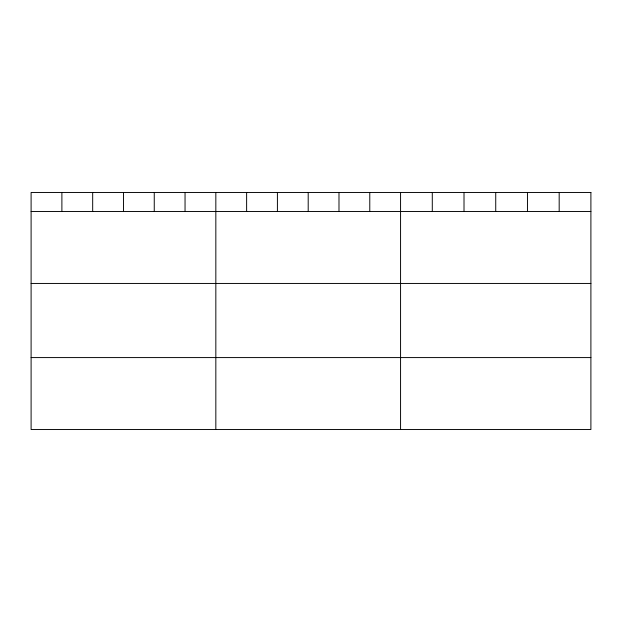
<?xml version="1.0" encoding="UTF-8"?>
<svg xmlns="http://www.w3.org/2000/svg" width="622" height="622" viewBox="0 0 622 622"><rect width="100%" height="100%" fill="white"/><g stroke="black" fill="none" stroke-linecap="round" stroke-linejoin="round"><path stroke-width="0.93" d="M31.1 211.496L590.9 211.496M31.1 283.445L590.9 283.445M31.1 357.58L590.9 357.58M559.178 192.462L559.178 211.496M527.456 192.462L527.456 211.496M495.734 192.462L495.734 211.496M464.012 192.462L464.012 211.496M432.29 192.462L432.29 211.496M400.568 192.462L400.568 429.538M369.779 192.462L369.779 211.496M338.99 192.462L338.99 211.496M308.201 192.462L308.201 211.496M277.412 192.462L277.412 211.496M246.623 192.462L246.623 211.496M215.834 192.462L215.834 429.538M185.045 192.462L185.045 211.496M154.256 192.462L154.256 211.496M123.467 192.462L123.467 211.496M92.678 192.462L92.678 211.496M61.889 192.462L61.889 211.496M590.9 192.462L31.1 192.462L31.1 429.538L590.9 429.538L590.9 192.462"/></g></svg>
